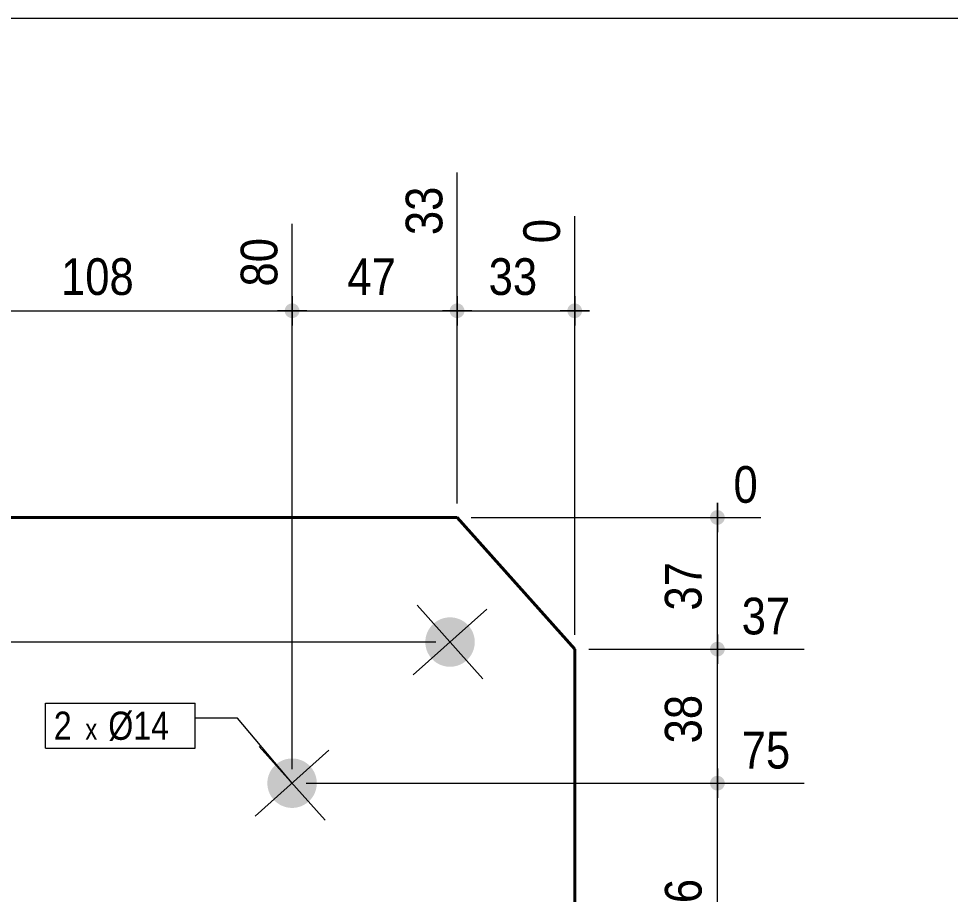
# Model space of a CAD drawing. Header units: millimetres. Extents: x 2 to 287, y 5 to 195.
# Drawn here: x 155.1 to 221, y 133 to 195 of the extents above; entities that cross this region are included whole.
import ezdxf

# ---------------------------------------------------------------- set-up
doc = ezdxf.new("R2010")
doc.units = ezdxf.units.MM
for name, color, linetype, lineweight in [('Boulon', 7, 'Continuous', 0), ('Cotation', 7, 'Continuous', 0), ('Désignation boulon', 3, 'Continuous', 0), ('Feuille dessin', 5, 'Continuous', 0), ('Piece', 2, 'Continuous', 0)]:
    doc.layers.add(name, color=color, linetype=linetype, lineweight=lineweight)
doc.styles.add('ARIAL', font='ARIAL.TTF')
doc.styles.add('COMIC_SANS_MS', font='COMIC.TTF')

# ---------------------------------------------------------------- blocks, each defined once
blk = doc.blocks.new('*A5')
at = {"layer": 'Boulon'}
for points in [[(184.473, 152.177), (184.507, 152.205), (184.54, 152.231), (184.575, 152.257), (184.61, 152.282), (184.645, 152.306), (184.681, 152.329), (184.718, 152.351), (184.755, 152.373), (184.793, 152.393), (184.831, 152.413), (184.87, 152.431), (184.909, 152.449), (184.949, 152.465), (184.989, 152.481), (185.029, 152.496), (185.07, 152.51), (185.111, 152.522), (185.152, 152.534), (185.194, 152.545), (185.236, 152.554), (185.278, 152.563), (185.32, 152.57), (185.363, 152.577), (185.405, 152.582), (185.448, 152.587), (185.491, 152.59), (185.534, 152.593), (185.576, 152.594), (185.619, 152.594), (185.662, 152.593), (185.705, 152.591), (185.748, 152.588), (185.791, 152.584), (185.834, 152.579), (185.876, 152.573), (185.918, 152.566), (185.961, 152.558), (186.003, 152.549), (186.044, 152.539), (186.086, 152.527), (186.127, 152.515), (186.168, 152.502), (186.208, 152.488), (186.248, 152.472), (186.288, 152.456), (186.328, 152.439), (186.366, 152.421), (186.405, 152.402), (186.443, 152.382), (186.48, 152.361), (186.517, 152.339), (186.554, 152.316), (186.59, 152.292), (186.625, 152.268), (186.66, 152.242), (186.694, 152.216), (186.727, 152.189), (186.76, 152.161), (186.791, 152.133), (186.823, 152.103), (186.853, 152.073), (186.883, 152.042), (186.912, 152.01), (186.94, 151.978), (186.968, 151.945), (186.994, 151.911), (187.02, 151.877), (187.045, 151.842), (187.069, 151.806), (187.092, 151.77), (187.115, 151.733), (187.136, 151.696), (187.156, 151.658), (187.176, 151.62), (187.194, 151.581), (187.212, 151.542), (187.229, 151.503), (187.244, 151.463), (187.259, 151.422), (187.273, 151.381), (187.285, 151.34), (187.297, 151.299), (187.308, 151.258), (187.317, 151.216), (187.326, 151.174), (187.334, 151.131), (187.34, 151.089), (187.346, 151.046), (187.35, 151.004), (187.353, 150.961), (187.356, 150.918), (187.357, 150.875), (187.357, 150.832), (187.356, 150.789), (187.355, 150.746), (187.352, 150.703), (187.348, 150.66), (187.343, 150.618), (187.337, 150.575), (187.329, 150.533), (187.321, 150.491), (187.312, 150.449), (187.302, 150.407), (187.291, 150.366), (187.278, 150.324), (187.265, 150.284), (187.251, 150.243), (187.236, 150.203), (187.219, 150.163), (187.202, 150.124), (187.184, 150.085), (187.165, 150.046), (187.145, 150.008), (187.124, 149.971), (187.102, 149.934), (187.079, 149.898), (187.056, 149.862), (187.031, 149.827), (187.006, 149.792), (186.979, 149.758), (186.952, 149.725), (186.924, 149.692), (186.896, 149.66), (186.866, 149.629), (186.836, 149.598), (186.805, 149.568), (186.774, 149.539), (186.741, 149.511), (186.708, 149.484), (186.674, 149.457), (186.64, 149.431), (186.605, 149.406), (186.569, 149.382), (186.533, 149.359), (186.497, 149.337), (186.459, 149.315), (186.422, 149.295), (186.383, 149.276), (186.345, 149.257), (186.305, 149.239), (186.266, 149.223), (186.226, 149.207), (186.185, 149.192), (186.145, 149.179), (186.104, 149.166), (186.062, 149.154), (186.021, 149.144), (185.979, 149.134), (185.937, 149.125), (185.895, 149.118), (185.852, 149.111), (185.809, 149.106), (185.767, 149.101), (185.724, 149.098), (185.681, 149.096), (185.638, 149.094), (185.595, 149.094), (185.552, 149.095), (185.509, 149.097), (185.466, 149.1), (185.424, 149.104), (185.381, 149.109), (185.339, 149.115), (185.296, 149.122), (185.254, 149.13), (185.212, 149.139), (185.17, 149.15), (185.129, 149.161), (185.088, 149.173), (185.047, 149.186), (185.006, 149.201), (184.966, 149.216), (184.926, 149.232), (184.887, 149.249), (184.848, 149.267), (184.81, 149.286), (184.772, 149.306), (184.734, 149.327), (184.697, 149.349), (184.661, 149.372), (184.625, 149.396), (184.59, 149.42), (184.555, 149.446), (184.521, 149.472), (184.488, 149.499), (184.455, 149.527), (184.423, 149.556), (184.392, 149.585), (184.361, 149.615), (184.332, 149.646), (184.303, 149.678), (184.274, 149.71), (184.247, 149.743), (184.22, 149.777), (184.194, 149.811), (184.17, 149.846), (184.146, 149.882), (184.122, 149.918), (184.1, 149.955), (184.079, 149.992), (184.058, 150.03), (184.039, 150.068), (184.02, 150.107), (184.003, 150.146), (183.986, 150.186), (183.97, 150.226), (183.956, 150.266), (183.942, 150.307), (183.929, 150.348), (183.918, 150.389), (183.907, 150.431), (183.897, 150.473), (183.889, 150.515), (183.881, 150.557), (183.875, 150.599), (183.869, 150.642), (183.865, 150.685), (183.861, 150.727), (183.859, 150.77), (183.858, 150.813), (183.857, 150.856), (183.858, 150.899), (183.86, 150.942), (183.863, 150.985), (183.867, 151.028), (183.872, 151.07), (183.878, 151.113), (183.885, 151.155), (183.893, 151.197), (183.903, 151.239), (183.913, 151.281), (183.924, 151.323), (183.936, 151.364), (183.949, 151.405), (183.964, 151.445), (183.979, 151.485), (183.995, 151.525), (184.012, 151.564), (184.031, 151.603), (184.05, 151.642), (184.07, 151.68), (184.091, 151.717), (184.113, 151.754), (184.135, 151.791), (184.159, 151.826), (184.184, 151.862), (184.209, 151.896), (184.235, 151.93), (184.262, 151.964), (184.29, 151.996), (184.319, 152.028), (184.348, 152.06), (184.378, 152.09), (184.409, 152.12), (184.441, 152.149)], [(173.29, 142.181), (173.323, 142.208), (173.356, 142.235), (173.391, 142.261), (173.426, 142.286), (173.461, 142.31), (173.497, 142.333), (173.534, 142.355), (173.571, 142.377), (173.609, 142.397), (173.648, 142.417), (173.686, 142.435), (173.725, 142.453), (173.765, 142.469), (173.805, 142.485), (173.845, 142.5), (173.886, 142.513), (173.927, 142.526), (173.968, 142.538), (174.01, 142.548), (174.052, 142.558), (174.094, 142.567), (174.136, 142.574), (174.179, 142.581), (174.221, 142.586), (174.264, 142.591), (174.307, 142.594), (174.35, 142.596), (174.393, 142.598), (174.436, 142.598), (174.479, 142.597), (174.521, 142.595), (174.564, 142.592), (174.607, 142.588), (174.65, 142.583), (174.692, 142.577), (174.735, 142.57), (174.777, 142.562), (174.819, 142.553), (174.86, 142.543), (174.902, 142.531), (174.943, 142.519), (174.984, 142.506), (175.024, 142.492), (175.065, 142.476), (175.104, 142.46), (175.144, 142.443), (175.183, 142.425), (175.221, 142.406), (175.259, 142.386), (175.297, 142.365), (175.334, 142.343), (175.37, 142.32), (175.406, 142.296), (175.441, 142.272), (175.476, 142.246), (175.51, 142.22), (175.543, 142.193), (175.576, 142.165), (175.608, 142.136), (175.639, 142.107), (175.669, 142.077), (175.699, 142.046), (175.728, 142.014), (175.756, 141.982), (175.784, 141.949), (175.811, 141.915), (175.836, 141.881), (175.861, 141.846), (175.885, 141.81), (175.908, 141.774), (175.931, 141.737), (175.952, 141.7), (175.973, 141.662), (175.992, 141.624), (176.011, 141.585), (176.028, 141.546), (176.045, 141.506), (176.061, 141.466), (176.075, 141.426), (176.089, 141.385), (176.102, 141.344), (176.113, 141.303), (176.124, 141.261), (176.134, 141.22), (176.142, 141.178), (176.15, 141.135), (176.156, 141.093), (176.162, 141.05), (176.166, 141.007), (176.17, 140.965), (176.172, 140.922), (176.173, 140.879), (176.173, 140.836), (176.173, 140.793), (176.171, 140.75), (176.168, 140.707), (176.164, 140.664), (176.159, 140.622), (176.153, 140.579), (176.146, 140.537), (176.137, 140.495), (176.128, 140.453), (176.118, 140.411), (176.107, 140.37), (176.095, 140.328), (176.081, 140.288), (176.067, 140.247), (176.052, 140.207), (176.036, 140.167), (176.018, 140.128), (176, 140.089), (175.981, 140.05), (175.961, 140.012), (175.94, 139.975), (175.918, 139.938), (175.895, 139.902), (175.872, 139.866), (175.847, 139.83), (175.822, 139.796), (175.796, 139.762), (175.769, 139.728), (175.741, 139.696), (175.712, 139.664), (175.683, 139.633), (175.652, 139.602), (175.621, 139.572), (175.59, 139.543), (175.557, 139.515), (175.524, 139.488), (175.491, 139.461), (175.456, 139.435), (175.421, 139.41), (175.386, 139.386), (175.349, 139.363), (175.313, 139.341), (175.275, 139.319), (175.238, 139.299), (175.199, 139.279), (175.161, 139.261), (175.122, 139.243), (175.082, 139.227), (175.042, 139.211), (175.002, 139.196), (174.961, 139.183), (174.92, 139.17), (174.879, 139.158), (174.837, 139.148), (174.795, 139.138), (174.753, 139.129), (174.711, 139.122), (174.668, 139.115), (174.626, 139.11), (174.583, 139.105), (174.54, 139.102), (174.497, 139.1), (174.454, 139.098), (174.411, 139.098), (174.368, 139.099), (174.325, 139.101), (174.283, 139.104), (174.24, 139.108), (174.197, 139.113), (174.155, 139.119), (174.112, 139.126), (174.07, 139.134), (174.028, 139.143), (173.986, 139.153), (173.945, 139.165), (173.904, 139.177), (173.863, 139.19), (173.822, 139.204), (173.782, 139.22), (173.743, 139.236), (173.703, 139.253), (173.664, 139.271), (173.626, 139.29), (173.588, 139.31), (173.55, 139.331), (173.513, 139.353), (173.477, 139.376), (173.441, 139.4), (173.406, 139.424), (173.371, 139.45), (173.337, 139.476), (173.304, 139.503), (173.271, 139.531), (173.239, 139.56), (173.208, 139.589), (173.177, 139.619), (173.148, 139.65), (173.119, 139.682), (173.09, 139.714), (173.063, 139.747), (173.036, 139.781), (173.011, 139.815), (172.986, 139.85), (172.962, 139.886), (172.939, 139.922), (172.916, 139.959), (172.895, 139.996), (172.874, 140.034), (172.855, 140.072), (172.836, 140.111), (172.819, 140.15), (172.802, 140.19), (172.786, 140.23), (172.772, 140.27), (172.758, 140.311), (172.745, 140.352), (172.734, 140.393), (172.723, 140.435), (172.713, 140.476), (172.705, 140.519), (172.697, 140.561), (172.691, 140.603), (172.685, 140.646), (172.681, 140.689), (172.677, 140.731), (172.675, 140.774), (172.674, 140.817), (172.674, 140.86), (172.674, 140.903), (172.676, 140.946), (172.679, 140.989), (172.683, 141.032), (172.688, 141.074), (172.694, 141.117), (172.701, 141.159), (172.709, 141.201), (172.719, 141.243), (172.729, 141.285), (172.74, 141.326), (172.752, 141.368), (172.766, 141.408), (172.78, 141.449), (172.795, 141.489), (172.811, 141.529), (172.829, 141.568), (172.847, 141.607), (172.866, 141.646), (172.886, 141.684), (172.907, 141.721), (172.929, 141.758), (172.951, 141.794), (172.975, 141.83), (173, 141.866), (173.025, 141.9), (173.051, 141.934), (173.078, 141.968), (173.106, 142), (173.135, 142.032), (173.164, 142.063), (173.195, 142.094), (173.226, 142.124), (173.257, 142.153)]]:
    blk.add_hatch(color=256, dxfattribs=at).paths.add_polyline_path(points, flags=17)
at = {"layer": 'Boulon', "linetype": 'Continuous', "lineweight": 0}
for p, q in [((188.217, 153.177), (182.998, 148.512)), ((183.275, 153.454), (187.94, 148.235)), ((177.033, 143.18), (171.814, 138.516)), ((172.091, 143.458), (176.756, 138.238))]:
    blk.add_line(p, q, dxfattribs=at)
blk = doc.blocks.new('*A8')
at = {"layer": 'Piece', "color": 2, "linetype": 'Continuous', "lineweight": 40}
for p, q in [((186.105402, 159.666788), (108.867326, 159.666602)), ((194.434173, 150.34576), (186.105402, 159.666788)), ((194.434173, 150.34576), (194.434104, 83.208532))]:
    blk.add_line(p, q, dxfattribs=at)
blk = doc.blocks.new('*A9')
at = {"layer": 'Feuille dessin', "linetype": 'Continuous', "lineweight": 0}
blk.add_line((282, 195), (5, 195), dxfattribs=at)
blk = doc.blocks.new('*A21')
at = {"layer": 'Cotation'}
for points in [[(204.513, 140.329), (204.487, 140.331), (204.462, 140.334), (204.437, 140.338), (204.412, 140.344), (204.388, 140.35), (204.363, 140.358), (204.339, 140.368), (204.316, 140.378), (204.293, 140.389), (204.271, 140.402), (204.25, 140.416), (204.229, 140.43), (204.209, 140.446), (204.189, 140.463), (204.171, 140.48), (204.153, 140.499), (204.136, 140.518), (204.121, 140.538), (204.106, 140.559), (204.092, 140.581), (204.08, 140.603), (204.068, 140.626), (204.058, 140.649), (204.049, 140.673), (204.041, 140.697), (204.034, 140.722), (204.028, 140.747), (204.024, 140.772), (204.021, 140.797), (204.019, 140.822), (204.018, 140.848), (204.019, 140.874), (204.021, 140.899), (204.024, 140.924), (204.028, 140.949), (204.034, 140.974), (204.041, 140.999), (204.049, 141.023), (204.058, 141.047), (204.068, 141.07), (204.08, 141.093), (204.092, 141.115), (204.106, 141.137), (204.121, 141.158), (204.136, 141.178), (204.153, 141.197), (204.171, 141.216), (204.189, 141.233), (204.209, 141.25), (204.229, 141.266), (204.25, 141.28), (204.271, 141.294), (204.293, 141.307), (204.316, 141.318), (204.339, 141.328), (204.363, 141.338), (204.388, 141.346), (204.412, 141.352), (204.437, 141.358), (204.462, 141.362), (204.487, 141.366), (204.513, 141.367), (204.538, 141.368), (204.564, 141.367), (204.589, 141.366), (204.615, 141.362), (204.64, 141.358), (204.665, 141.352), (204.689, 141.346), (204.714, 141.338), (204.737, 141.328), (204.761, 141.318), (204.784, 141.307), (204.806, 141.294), (204.827, 141.28), (204.848, 141.266), (204.868, 141.25), (204.888, 141.233), (204.906, 141.216), (204.924, 141.197), (204.94, 141.178), (204.956, 141.158), (204.971, 141.137), (204.984, 141.115), (204.997, 141.093), (205.009, 141.07), (205.019, 141.047), (205.028, 141.023), (205.036, 140.999), (205.043, 140.974), (205.048, 140.949), (205.053, 140.924), (205.056, 140.899), (205.058, 140.874), (205.058, 140.848), (205.058, 140.822), (205.056, 140.797), (205.053, 140.772), (205.048, 140.747), (205.043, 140.722), (205.036, 140.697), (205.028, 140.673), (205.019, 140.649), (205.009, 140.626), (204.997, 140.603), (204.984, 140.581), (204.971, 140.559), (204.956, 140.538), (204.94, 140.518), (204.924, 140.499), (204.906, 140.48), (204.888, 140.463), (204.868, 140.446), (204.848, 140.43), (204.827, 140.416), (204.806, 140.402), (204.784, 140.389), (204.761, 140.378), (204.737, 140.368), (204.714, 140.358), (204.689, 140.35), (204.665, 140.344), (204.64, 140.338), (204.615, 140.334), (204.589, 140.331), (204.564, 140.329), (204.538, 140.328)], [(204.513, 123.758), (204.487, 123.759), (204.462, 123.763), (204.437, 123.767), (204.412, 123.773), (204.388, 123.779), (204.363, 123.787), (204.339, 123.797), (204.316, 123.807), (204.293, 123.818), (204.271, 123.831), (204.25, 123.845), (204.229, 123.859), (204.209, 123.875), (204.189, 123.892), (204.171, 123.909), (204.153, 123.928), (204.136, 123.947), (204.121, 123.967), (204.106, 123.988), (204.092, 124.01), (204.08, 124.032), (204.068, 124.055), (204.058, 124.078), (204.049, 124.102), (204.041, 124.126), (204.034, 124.151), (204.028, 124.176), (204.024, 124.201), (204.021, 124.226), (204.019, 124.251), (204.018, 124.277), (204.019, 124.303), (204.021, 124.328), (204.024, 124.353), (204.028, 124.378), (204.034, 124.403), (204.041, 124.428), (204.049, 124.452), (204.058, 124.476), (204.068, 124.499), (204.08, 124.522), (204.092, 124.544), (204.106, 124.566), (204.121, 124.587), (204.136, 124.607), (204.153, 124.626), (204.171, 124.645), (204.189, 124.662), (204.209, 124.679), (204.229, 124.695), (204.25, 124.709), (204.271, 124.723), (204.293, 124.736), (204.316, 124.747), (204.339, 124.757), (204.363, 124.767), (204.388, 124.775), (204.412, 124.781), (204.437, 124.787), (204.462, 124.791), (204.487, 124.794), (204.513, 124.796), (204.538, 124.797), (204.564, 124.796), (204.589, 124.794), (204.615, 124.791), (204.64, 124.787), (204.665, 124.781), (204.689, 124.775), (204.714, 124.767), (204.737, 124.757), (204.761, 124.747), (204.784, 124.736), (204.806, 124.723), (204.827, 124.709), (204.848, 124.695), (204.868, 124.679), (204.888, 124.662), (204.906, 124.645), (204.924, 124.626), (204.94, 124.607), (204.956, 124.587), (204.971, 124.566), (204.984, 124.544), (204.997, 124.522), (205.009, 124.499), (205.019, 124.476), (205.028, 124.452), (205.036, 124.428), (205.043, 124.403), (205.048, 124.378), (205.053, 124.353), (205.056, 124.328), (205.058, 124.303), (205.058, 124.277), (205.058, 124.251), (205.056, 124.226), (205.053, 124.201), (205.048, 124.176), (205.043, 124.151), (205.036, 124.126), (205.028, 124.102), (205.019, 124.078), (205.009, 124.055), (204.997, 124.032), (204.984, 124.01), (204.971, 123.988), (204.956, 123.967), (204.94, 123.947), (204.924, 123.928), (204.906, 123.909), (204.888, 123.892), (204.868, 123.875), (204.848, 123.859), (204.827, 123.845), (204.806, 123.831), (204.784, 123.818), (204.761, 123.807), (204.737, 123.797), (204.714, 123.787), (204.689, 123.779), (204.665, 123.773), (204.64, 123.767), (204.615, 123.763), (204.589, 123.759), (204.564, 123.758), (204.538, 123.757)]]:
    blk.add_hatch(color=256, dxfattribs=at).paths.add_polyline_path(points, flags=17)
at = {"layer": 'Cotation', "linetype": 'Continuous', "lineweight": 0}
for p, q in [((204.538, 141.888), (204.538, 139.808)), ((204.538, 140.848), (204.538, 141.888)), ((175.423, 140.848), (210.689, 140.848)), ((203.498, 140.848), (205.578, 140.848)), ((204.538, 124.277), (204.538, 140.848)), ((204.538, 125.317), (204.538, 123.237)), ((189.487, 124.277), (212.618, 124.277)), ((203.498, 124.277), (205.578, 124.277)), ((204.538, 124.277), (204.538, 123.237))]:
    blk.add_line(p, q, dxfattribs=at)
at = {"layer": 'Cotation'}
for p in [(204.538, 140.848), (204.538, 124.277)]:
    blk.add_point(p, dxfattribs=at)
at = {"layer": 'Cotation', "style": 'ARIAL', "width": 0.85}
blk.add_text('75', height=2.6, dxfattribs=at).set_placement((206.255, 141.888))
blk.add_text('66', height=2.6, rotation=90.00021, dxfattribs=at).set_placement((203.418, 130.634))
blk = doc.blocks.new('*A22')
at = {"layer": 'Cotation'}
for points in [[(204.513, 149.826), (204.487, 149.828), (204.462, 149.831), (204.437, 149.836), (204.412, 149.841), (204.388, 149.848), (204.363, 149.856), (204.339, 149.865), (204.316, 149.876), (204.293, 149.887), (204.271, 149.9), (204.25, 149.913), (204.229, 149.928), (204.209, 149.944), (204.189, 149.96), (204.171, 149.978), (204.153, 149.997), (204.136, 150.016), (204.121, 150.036), (204.106, 150.057), (204.092, 150.078), (204.08, 150.101), (204.068, 150.123), (204.058, 150.147), (204.049, 150.171), (204.041, 150.195), (204.034, 150.219), (204.028, 150.244), (204.024, 150.269), (204.021, 150.295), (204.019, 150.32), (204.018, 150.346), (204.019, 150.371), (204.021, 150.397), (204.024, 150.422), (204.028, 150.447), (204.034, 150.472), (204.041, 150.497), (204.049, 150.521), (204.058, 150.545), (204.068, 150.568), (204.08, 150.591), (204.092, 150.613), (204.106, 150.635), (204.121, 150.656), (204.136, 150.676), (204.153, 150.695), (204.171, 150.713), (204.189, 150.731), (204.209, 150.748), (204.229, 150.763), (204.25, 150.778), (204.271, 150.792), (204.293, 150.804), (204.316, 150.816), (204.339, 150.826), (204.363, 150.835), (204.388, 150.843), (204.412, 150.85), (204.437, 150.856), (204.462, 150.86), (204.487, 150.863), (204.513, 150.865), (204.538, 150.866), (204.564, 150.865), (204.589, 150.863), (204.615, 150.86), (204.64, 150.856), (204.665, 150.85), (204.689, 150.843), (204.714, 150.835), (204.737, 150.826), (204.761, 150.816), (204.784, 150.804), (204.806, 150.792), (204.827, 150.778), (204.848, 150.763), (204.868, 150.748), (204.888, 150.731), (204.906, 150.713), (204.924, 150.695), (204.94, 150.676), (204.956, 150.656), (204.971, 150.635), (204.984, 150.613), (204.997, 150.591), (205.009, 150.568), (205.019, 150.545), (205.028, 150.521), (205.036, 150.497), (205.043, 150.472), (205.048, 150.447), (205.053, 150.422), (205.056, 150.397), (205.058, 150.371), (205.058, 150.346), (205.058, 150.32), (205.056, 150.295), (205.053, 150.269), (205.048, 150.244), (205.043, 150.219), (205.036, 150.195), (205.028, 150.171), (205.019, 150.147), (205.009, 150.123), (204.997, 150.101), (204.984, 150.078), (204.971, 150.057), (204.956, 150.036), (204.94, 150.016), (204.924, 149.997), (204.906, 149.978), (204.888, 149.96), (204.868, 149.944), (204.848, 149.928), (204.827, 149.913), (204.806, 149.9), (204.784, 149.887), (204.761, 149.876), (204.737, 149.865), (204.714, 149.856), (204.689, 149.848), (204.665, 149.841), (204.64, 149.836), (204.615, 149.831), (204.589, 149.828), (204.564, 149.826), (204.538, 149.826)], [(204.513, 140.329), (204.487, 140.331), (204.462, 140.334), (204.437, 140.338), (204.412, 140.344), (204.388, 140.35), (204.363, 140.358), (204.339, 140.368), (204.316, 140.378), (204.293, 140.389), (204.271, 140.402), (204.25, 140.416), (204.229, 140.43), (204.209, 140.446), (204.189, 140.463), (204.171, 140.48), (204.153, 140.499), (204.136, 140.518), (204.121, 140.538), (204.106, 140.559), (204.092, 140.581), (204.08, 140.603), (204.068, 140.626), (204.058, 140.649), (204.049, 140.673), (204.041, 140.697), (204.034, 140.722), (204.028, 140.747), (204.024, 140.772), (204.021, 140.797), (204.019, 140.822), (204.018, 140.848), (204.019, 140.874), (204.021, 140.899), (204.024, 140.924), (204.028, 140.949), (204.034, 140.974), (204.041, 140.999), (204.049, 141.023), (204.058, 141.047), (204.068, 141.07), (204.08, 141.093), (204.092, 141.115), (204.106, 141.137), (204.121, 141.158), (204.136, 141.178), (204.153, 141.197), (204.171, 141.216), (204.189, 141.233), (204.209, 141.25), (204.229, 141.266), (204.25, 141.28), (204.271, 141.294), (204.293, 141.307), (204.316, 141.318), (204.339, 141.328), (204.363, 141.338), (204.388, 141.346), (204.412, 141.352), (204.437, 141.358), (204.462, 141.362), (204.487, 141.366), (204.513, 141.367), (204.538, 141.368), (204.564, 141.367), (204.589, 141.366), (204.615, 141.362), (204.64, 141.358), (204.665, 141.352), (204.689, 141.346), (204.714, 141.338), (204.737, 141.328), (204.761, 141.318), (204.784, 141.307), (204.806, 141.294), (204.827, 141.28), (204.848, 141.266), (204.868, 141.25), (204.888, 141.233), (204.906, 141.216), (204.924, 141.197), (204.94, 141.178), (204.956, 141.158), (204.971, 141.137), (204.984, 141.115), (204.997, 141.093), (205.009, 141.07), (205.019, 141.047), (205.028, 141.023), (205.036, 140.999), (205.043, 140.974), (205.048, 140.949), (205.053, 140.924), (205.056, 140.899), (205.058, 140.874), (205.058, 140.848), (205.058, 140.822), (205.056, 140.797), (205.053, 140.772), (205.048, 140.747), (205.043, 140.722), (205.036, 140.697), (205.028, 140.673), (205.019, 140.649), (205.009, 140.626), (204.997, 140.603), (204.984, 140.581), (204.971, 140.559), (204.956, 140.538), (204.94, 140.518), (204.924, 140.499), (204.906, 140.48), (204.888, 140.463), (204.868, 140.446), (204.848, 140.43), (204.827, 140.416), (204.806, 140.402), (204.784, 140.389), (204.761, 140.378), (204.737, 140.368), (204.714, 140.358), (204.689, 140.35), (204.665, 140.344), (204.64, 140.338), (204.615, 140.334), (204.589, 140.331), (204.564, 140.329), (204.538, 140.328)]]:
    blk.add_hatch(color=256, dxfattribs=at).paths.add_polyline_path(points, flags=17)
at = {"layer": 'Cotation', "linetype": 'Continuous', "lineweight": 0}
for p, q in [((204.538, 151.386), (204.538, 149.306)), ((204.538, 150.346), (204.538, 151.386)), ((195.434, 150.346), (210.689, 150.346)), ((203.498, 150.346), (205.578, 150.346)), ((204.538, 140.848), (204.538, 150.346)), ((204.538, 141.888), (204.538, 139.808)), ((175.423, 140.848), (210.689, 140.848)), ((203.498, 140.848), (205.578, 140.848)), ((204.538, 140.848), (204.538, 139.808))]:
    blk.add_line(p, q, dxfattribs=at)
at = {"layer": 'Cotation'}
for p in [(204.538, 150.346), (204.538, 140.848)]:
    blk.add_point(p, dxfattribs=at)
at = {"layer": 'Cotation', "style": 'ARIAL', "width": 0.85}
blk.add_text('37', height=2.6, dxfattribs=at).set_placement((206.255, 151.386))
blk.add_text('38', height=2.6, rotation=90.00021, dxfattribs=at).set_placement((203.418, 143.668))
blk = doc.blocks.new('*A23')
at = {"layer": 'Cotation'}
for points in [[(204.513, 159.147), (204.487, 159.149), (204.462, 159.152), (204.437, 159.157), (204.412, 159.162), (204.388, 159.169), (204.363, 159.177), (204.339, 159.186), (204.316, 159.197), (204.293, 159.208), (204.271, 159.221), (204.25, 159.234), (204.229, 159.249), (204.209, 159.265), (204.189, 159.281), (204.171, 159.299), (204.153, 159.318), (204.136, 159.337), (204.121, 159.357), (204.106, 159.378), (204.092, 159.399), (204.08, 159.422), (204.068, 159.444), (204.058, 159.468), (204.049, 159.492), (204.041, 159.516), (204.034, 159.54), (204.028, 159.565), (204.024, 159.59), (204.021, 159.616), (204.019, 159.641), (204.018, 159.667), (204.019, 159.692), (204.021, 159.718), (204.024, 159.743), (204.028, 159.768), (204.034, 159.793), (204.041, 159.818), (204.049, 159.842), (204.058, 159.866), (204.068, 159.889), (204.08, 159.912), (204.092, 159.934), (204.106, 159.956), (204.121, 159.977), (204.136, 159.997), (204.153, 160.016), (204.171, 160.034), (204.189, 160.052), (204.209, 160.069), (204.229, 160.084), (204.25, 160.099), (204.271, 160.113), (204.293, 160.125), (204.316, 160.137), (204.339, 160.147), (204.363, 160.156), (204.388, 160.164), (204.412, 160.171), (204.437, 160.177), (204.462, 160.181), (204.487, 160.184), (204.513, 160.186), (204.538, 160.187), (204.564, 160.186), (204.589, 160.184), (204.615, 160.181), (204.64, 160.177), (204.665, 160.171), (204.689, 160.164), (204.714, 160.156), (204.737, 160.147), (204.761, 160.137), (204.784, 160.125), (204.806, 160.113), (204.827, 160.099), (204.848, 160.084), (204.868, 160.069), (204.888, 160.052), (204.906, 160.034), (204.924, 160.016), (204.94, 159.997), (204.956, 159.977), (204.971, 159.956), (204.984, 159.934), (204.997, 159.912), (205.009, 159.889), (205.019, 159.866), (205.028, 159.842), (205.036, 159.818), (205.043, 159.793), (205.048, 159.768), (205.053, 159.743), (205.056, 159.718), (205.058, 159.692), (205.058, 159.667), (205.058, 159.641), (205.056, 159.616), (205.053, 159.59), (205.048, 159.565), (205.043, 159.54), (205.036, 159.516), (205.028, 159.492), (205.019, 159.468), (205.009, 159.444), (204.997, 159.422), (204.984, 159.399), (204.971, 159.378), (204.956, 159.357), (204.94, 159.337), (204.924, 159.318), (204.906, 159.299), (204.888, 159.281), (204.868, 159.265), (204.848, 159.249), (204.827, 159.234), (204.806, 159.221), (204.784, 159.208), (204.761, 159.197), (204.737, 159.186), (204.714, 159.177), (204.689, 159.169), (204.665, 159.162), (204.64, 159.157), (204.615, 159.152), (204.589, 159.149), (204.564, 159.147), (204.538, 159.147)], [(204.513, 149.826), (204.487, 149.828), (204.462, 149.831), (204.437, 149.836), (204.412, 149.841), (204.388, 149.848), (204.363, 149.856), (204.339, 149.865), (204.316, 149.876), (204.293, 149.887), (204.271, 149.9), (204.25, 149.913), (204.229, 149.928), (204.209, 149.944), (204.189, 149.96), (204.171, 149.978), (204.153, 149.997), (204.136, 150.016), (204.121, 150.036), (204.106, 150.057), (204.092, 150.078), (204.08, 150.101), (204.068, 150.123), (204.058, 150.147), (204.049, 150.171), (204.041, 150.195), (204.034, 150.219), (204.028, 150.244), (204.024, 150.269), (204.021, 150.295), (204.019, 150.32), (204.018, 150.346), (204.019, 150.371), (204.021, 150.397), (204.024, 150.422), (204.028, 150.447), (204.034, 150.472), (204.041, 150.497), (204.049, 150.521), (204.058, 150.545), (204.068, 150.568), (204.08, 150.591), (204.092, 150.613), (204.106, 150.635), (204.121, 150.656), (204.136, 150.676), (204.153, 150.695), (204.171, 150.713), (204.189, 150.731), (204.209, 150.748), (204.229, 150.763), (204.25, 150.778), (204.271, 150.792), (204.293, 150.804), (204.316, 150.816), (204.339, 150.826), (204.363, 150.835), (204.388, 150.843), (204.412, 150.85), (204.437, 150.856), (204.462, 150.86), (204.487, 150.863), (204.513, 150.865), (204.538, 150.866), (204.564, 150.865), (204.589, 150.863), (204.615, 150.86), (204.64, 150.856), (204.665, 150.85), (204.689, 150.843), (204.714, 150.835), (204.737, 150.826), (204.761, 150.816), (204.784, 150.804), (204.806, 150.792), (204.827, 150.778), (204.848, 150.763), (204.868, 150.748), (204.888, 150.731), (204.906, 150.713), (204.924, 150.695), (204.94, 150.676), (204.956, 150.656), (204.971, 150.635), (204.984, 150.613), (204.997, 150.591), (205.009, 150.568), (205.019, 150.545), (205.028, 150.521), (205.036, 150.497), (205.043, 150.472), (205.048, 150.447), (205.053, 150.422), (205.056, 150.397), (205.058, 150.371), (205.058, 150.346), (205.058, 150.32), (205.056, 150.295), (205.053, 150.269), (205.048, 150.244), (205.043, 150.219), (205.036, 150.195), (205.028, 150.171), (205.019, 150.147), (205.009, 150.123), (204.997, 150.101), (204.984, 150.078), (204.971, 150.057), (204.956, 150.036), (204.94, 150.016), (204.924, 149.997), (204.906, 149.978), (204.888, 149.96), (204.868, 149.944), (204.848, 149.928), (204.827, 149.913), (204.806, 149.9), (204.784, 149.887), (204.761, 149.876), (204.737, 149.865), (204.714, 149.856), (204.689, 149.848), (204.665, 149.841), (204.64, 149.836), (204.615, 149.831), (204.589, 149.828), (204.564, 149.826), (204.538, 149.826)]]:
    blk.add_hatch(color=256, dxfattribs=at).paths.add_polyline_path(points, flags=17)
at = {"layer": 'Cotation', "linetype": 'Continuous', "lineweight": 0}
for p, q in [((204.538, 160.707), (204.538, 158.627)), ((204.538, 159.667), (204.538, 160.707)), ((187.105, 159.667), (207.607, 159.667)), ((203.498, 159.667), (205.578, 159.667)), ((204.538, 150.346), (204.538, 159.667)), ((204.538, 151.386), (204.538, 149.306)), ((195.434, 150.346), (210.689, 150.346)), ((203.498, 150.346), (205.578, 150.346)), ((204.538, 150.346), (204.538, 149.306))]:
    blk.add_line(p, q, dxfattribs=at)
at = {"layer": 'Cotation'}
for p in [(204.538, 159.667), (204.538, 150.346)]:
    blk.add_point(p, dxfattribs=at)
at = {"layer": 'Cotation', "style": 'ARIAL', "width": 0.85}
blk.add_text('0', height=2.6, dxfattribs=at).set_placement((205.678, 160.707))
blk.add_text('37', height=2.6, rotation=90.00021, dxfattribs=at).set_placement((203.418, 153.078))
blk = doc.blocks.new('*A27')
at = {"layer": 'Cotation'}
for points in [[(147.462, 173.79), (147.436, 173.792), (147.411, 173.795), (147.386, 173.799), (147.361, 173.805), (147.336, 173.812), (147.312, 173.82), (147.288, 173.829), (147.265, 173.839), (147.242, 173.851), (147.22, 173.863), (147.198, 173.877), (147.178, 173.892), (147.158, 173.907), (147.138, 173.924), (147.12, 173.942), (147.102, 173.96), (147.085, 173.979), (147.07, 174), (147.055, 174.02), (147.041, 174.042), (147.029, 174.064), (147.017, 174.087), (147.007, 174.11), (146.998, 174.134), (146.99, 174.158), (146.983, 174.183), (146.977, 174.208), (146.973, 174.233), (146.97, 174.258), (146.968, 174.284), (146.967, 174.309), (146.968, 174.335), (146.97, 174.36), (146.973, 174.386), (146.977, 174.411), (146.983, 174.436), (146.99, 174.46), (146.998, 174.484), (147.007, 174.508), (147.017, 174.532), (147.029, 174.554), (147.041, 174.577), (147.055, 174.598), (147.07, 174.619), (147.085, 174.639), (147.102, 174.659), (147.12, 174.677), (147.138, 174.695), (147.158, 174.711), (147.178, 174.727), (147.198, 174.742), (147.22, 174.755), (147.242, 174.768), (147.265, 174.779), (147.288, 174.79), (147.312, 174.799), (147.336, 174.807), (147.361, 174.814), (147.386, 174.819), (147.411, 174.824), (147.436, 174.827), (147.462, 174.829), (147.487, 174.829), (147.513, 174.829), (147.538, 174.827), (147.564, 174.824), (147.589, 174.819), (147.614, 174.814), (147.638, 174.807), (147.663, 174.799), (147.686, 174.79), (147.71, 174.779), (147.733, 174.768), (147.755, 174.755), (147.776, 174.742), (147.797, 174.727), (147.817, 174.711), (147.837, 174.695), (147.855, 174.677), (147.873, 174.659), (147.889, 174.639), (147.905, 174.619), (147.92, 174.598), (147.933, 174.577), (147.946, 174.554), (147.957, 174.532), (147.968, 174.508), (147.977, 174.484), (147.985, 174.46), (147.992, 174.436), (147.997, 174.411), (148.002, 174.386), (148.005, 174.36), (148.007, 174.335), (148.007, 174.309), (148.007, 174.284), (148.005, 174.258), (148.002, 174.233), (147.997, 174.208), (147.992, 174.183), (147.985, 174.158), (147.977, 174.134), (147.968, 174.11), (147.957, 174.087), (147.946, 174.064), (147.933, 174.042), (147.92, 174.02), (147.905, 174), (147.889, 173.979), (147.873, 173.96), (147.855, 173.942), (147.837, 173.924), (147.817, 173.907), (147.797, 173.892), (147.776, 173.877), (147.755, 173.863), (147.733, 173.851), (147.71, 173.839), (147.686, 173.829), (147.663, 173.82), (147.638, 173.812), (147.614, 173.805), (147.589, 173.799), (147.564, 173.795), (147.538, 173.792), (147.513, 173.79), (147.487, 173.789)], [(174.398, 173.79), (174.372, 173.792), (174.347, 173.795), (174.322, 173.799), (174.297, 173.805), (174.273, 173.812), (174.248, 173.82), (174.224, 173.829), (174.201, 173.839), (174.178, 173.851), (174.156, 173.863), (174.135, 173.877), (174.114, 173.892), (174.094, 173.907), (174.074, 173.924), (174.056, 173.942), (174.038, 173.96), (174.022, 173.979), (174.006, 174), (173.991, 174.02), (173.977, 174.042), (173.965, 174.064), (173.953, 174.087), (173.943, 174.11), (173.934, 174.134), (173.926, 174.158), (173.919, 174.183), (173.913, 174.208), (173.909, 174.233), (173.906, 174.258), (173.904, 174.284), (173.903, 174.309), (173.904, 174.335), (173.906, 174.36), (173.909, 174.386), (173.913, 174.411), (173.919, 174.436), (173.926, 174.46), (173.934, 174.484), (173.943, 174.508), (173.953, 174.532), (173.965, 174.554), (173.977, 174.577), (173.991, 174.598), (174.006, 174.619), (174.022, 174.639), (174.038, 174.659), (174.056, 174.677), (174.074, 174.695), (174.094, 174.711), (174.114, 174.727), (174.135, 174.742), (174.156, 174.755), (174.178, 174.768), (174.201, 174.779), (174.224, 174.79), (174.248, 174.799), (174.273, 174.807), (174.297, 174.814), (174.322, 174.819), (174.347, 174.824), (174.372, 174.827), (174.398, 174.829), (174.423, 174.829), (174.449, 174.829), (174.474, 174.827), (174.5, 174.824), (174.525, 174.819), (174.55, 174.814), (174.574, 174.807), (174.599, 174.799), (174.622, 174.79), (174.646, 174.779), (174.669, 174.768), (174.691, 174.755), (174.712, 174.742), (174.733, 174.727), (174.753, 174.711), (174.773, 174.695), (174.791, 174.677), (174.809, 174.659), (174.825, 174.639), (174.841, 174.619), (174.856, 174.598), (174.869, 174.577), (174.882, 174.554), (174.894, 174.532), (174.904, 174.508), (174.913, 174.484), (174.921, 174.46), (174.928, 174.436), (174.933, 174.411), (174.938, 174.386), (174.941, 174.36), (174.943, 174.335), (174.943, 174.309), (174.943, 174.284), (174.941, 174.258), (174.938, 174.233), (174.933, 174.208), (174.928, 174.183), (174.921, 174.158), (174.913, 174.134), (174.904, 174.11), (174.894, 174.087), (174.882, 174.064), (174.869, 174.042), (174.856, 174.02), (174.841, 174), (174.825, 173.979), (174.809, 173.96), (174.791, 173.942), (174.773, 173.924), (174.753, 173.907), (174.733, 173.892), (174.712, 173.877), (174.691, 173.863), (174.669, 173.851), (174.646, 173.839), (174.622, 173.829), (174.599, 173.82), (174.574, 173.812), (174.55, 173.805), (174.525, 173.799), (174.5, 173.795), (174.474, 173.792), (174.449, 173.79), (174.423, 173.789)]]:
    blk.add_hatch(color=256, dxfattribs=at).paths.add_polyline_path(points, flags=17)
at = {"layer": 'Cotation', "linetype": 'Continuous', "lineweight": 0}
for p, q in [((147.487, 119.627), (147.487, 182.389)), ((174.423, 141.848), (174.423, 180.46)), ((147.487, 175.349), (147.487, 173.269)), ((174.423, 175.349), (174.423, 173.269)), ((148.527, 174.309), (146.447, 174.309)), ((147.487, 174.309), (146.447, 174.309)), ((147.487, 174.309), (174.423, 174.309)), ((175.463, 174.309), (173.383, 174.309)), ((174.423, 174.309), (175.463, 174.309)), ((147.487, 95.027), (147.487, 113.927))]:
    blk.add_line(p, q, dxfattribs=at)
at = {"layer": 'Cotation'}
for p in [(147.487, 174.309), (174.423, 174.309)]:
    blk.add_point(p, dxfattribs=at)
at = {"layer": 'Cotation', "style": 'ARIAL', "width": 0.85}
blk.add_text('80', height=2.6, rotation=90.00021, dxfattribs=at).set_placement((173.383, 176.026))
blk.add_text('108', height=2.6, dxfattribs=at).set_placement((158.063, 175.429))
blk = doc.blocks.new('*A28')
at = {"layer": 'Cotation'}
for points in [[(174.398, 173.79), (174.372, 173.792), (174.347, 173.795), (174.322, 173.799), (174.297, 173.805), (174.273, 173.812), (174.248, 173.82), (174.224, 173.829), (174.201, 173.839), (174.178, 173.851), (174.156, 173.863), (174.135, 173.877), (174.114, 173.892), (174.094, 173.907), (174.074, 173.924), (174.056, 173.942), (174.038, 173.96), (174.022, 173.979), (174.006, 174), (173.991, 174.02), (173.977, 174.042), (173.965, 174.064), (173.953, 174.087), (173.943, 174.11), (173.934, 174.134), (173.926, 174.158), (173.919, 174.183), (173.913, 174.208), (173.909, 174.233), (173.906, 174.258), (173.904, 174.284), (173.903, 174.309), (173.904, 174.335), (173.906, 174.36), (173.909, 174.386), (173.913, 174.411), (173.919, 174.436), (173.926, 174.46), (173.934, 174.484), (173.943, 174.508), (173.953, 174.532), (173.965, 174.554), (173.977, 174.577), (173.991, 174.598), (174.006, 174.619), (174.022, 174.639), (174.038, 174.659), (174.056, 174.677), (174.074, 174.695), (174.094, 174.711), (174.114, 174.727), (174.135, 174.742), (174.156, 174.755), (174.178, 174.768), (174.201, 174.779), (174.224, 174.79), (174.248, 174.799), (174.273, 174.807), (174.297, 174.814), (174.322, 174.819), (174.347, 174.824), (174.372, 174.827), (174.398, 174.829), (174.423, 174.829), (174.449, 174.829), (174.474, 174.827), (174.5, 174.824), (174.525, 174.819), (174.55, 174.814), (174.574, 174.807), (174.599, 174.799), (174.622, 174.79), (174.646, 174.779), (174.669, 174.768), (174.691, 174.755), (174.712, 174.742), (174.733, 174.727), (174.753, 174.711), (174.773, 174.695), (174.791, 174.677), (174.809, 174.659), (174.825, 174.639), (174.841, 174.619), (174.856, 174.598), (174.869, 174.577), (174.882, 174.554), (174.894, 174.532), (174.904, 174.508), (174.913, 174.484), (174.921, 174.46), (174.928, 174.436), (174.933, 174.411), (174.938, 174.386), (174.941, 174.36), (174.943, 174.335), (174.943, 174.309), (174.943, 174.284), (174.941, 174.258), (174.938, 174.233), (174.933, 174.208), (174.928, 174.183), (174.921, 174.158), (174.913, 174.134), (174.904, 174.11), (174.894, 174.087), (174.882, 174.064), (174.869, 174.042), (174.856, 174.02), (174.841, 174), (174.825, 173.979), (174.809, 173.96), (174.791, 173.942), (174.773, 173.924), (174.753, 173.907), (174.733, 173.892), (174.712, 173.877), (174.691, 173.863), (174.669, 173.851), (174.646, 173.839), (174.622, 173.829), (174.599, 173.82), (174.574, 173.812), (174.55, 173.805), (174.525, 173.799), (174.5, 173.795), (174.474, 173.792), (174.449, 173.79), (174.423, 173.789)], [(186.08, 173.79), (186.054, 173.792), (186.029, 173.795), (186.004, 173.799), (185.979, 173.805), (185.954, 173.812), (185.93, 173.82), (185.906, 173.829), (185.883, 173.839), (185.86, 173.851), (185.838, 173.863), (185.817, 173.877), (185.796, 173.892), (185.776, 173.907), (185.756, 173.924), (185.738, 173.942), (185.72, 173.96), (185.703, 173.979), (185.688, 174), (185.673, 174.02), (185.659, 174.042), (185.647, 174.064), (185.635, 174.087), (185.625, 174.11), (185.616, 174.134), (185.608, 174.158), (185.601, 174.183), (185.595, 174.208), (185.591, 174.233), (185.588, 174.258), (185.586, 174.284), (185.585, 174.309), (185.586, 174.335), (185.588, 174.36), (185.591, 174.386), (185.595, 174.411), (185.601, 174.436), (185.608, 174.46), (185.616, 174.484), (185.625, 174.508), (185.635, 174.532), (185.647, 174.554), (185.659, 174.577), (185.673, 174.598), (185.688, 174.619), (185.703, 174.639), (185.72, 174.659), (185.738, 174.677), (185.756, 174.695), (185.776, 174.711), (185.796, 174.727), (185.817, 174.742), (185.838, 174.755), (185.86, 174.768), (185.883, 174.779), (185.906, 174.79), (185.93, 174.799), (185.954, 174.807), (185.979, 174.814), (186.004, 174.819), (186.029, 174.824), (186.054, 174.827), (186.08, 174.829), (186.105, 174.829), (186.131, 174.829), (186.156, 174.827), (186.182, 174.824), (186.207, 174.819), (186.232, 174.814), (186.256, 174.807), (186.281, 174.799), (186.304, 174.79), (186.328, 174.779), (186.351, 174.768), (186.373, 174.755), (186.394, 174.742), (186.415, 174.727), (186.435, 174.711), (186.455, 174.695), (186.473, 174.677), (186.491, 174.659), (186.507, 174.639), (186.523, 174.619), (186.538, 174.598), (186.551, 174.577), (186.564, 174.554), (186.575, 174.532), (186.586, 174.508), (186.595, 174.484), (186.603, 174.46), (186.61, 174.436), (186.615, 174.411), (186.62, 174.386), (186.623, 174.36), (186.625, 174.335), (186.625, 174.309), (186.625, 174.284), (186.623, 174.258), (186.62, 174.233), (186.615, 174.208), (186.61, 174.183), (186.603, 174.158), (186.595, 174.134), (186.586, 174.11), (186.575, 174.087), (186.564, 174.064), (186.551, 174.042), (186.538, 174.02), (186.523, 174), (186.507, 173.979), (186.491, 173.96), (186.473, 173.942), (186.455, 173.924), (186.435, 173.907), (186.415, 173.892), (186.394, 173.877), (186.373, 173.863), (186.351, 173.851), (186.328, 173.839), (186.304, 173.829), (186.281, 173.82), (186.256, 173.812), (186.232, 173.805), (186.207, 173.799), (186.182, 173.795), (186.156, 173.792), (186.131, 173.79), (186.105, 173.789)]]:
    blk.add_hatch(color=256, dxfattribs=at).paths.add_polyline_path(points, flags=17)
at = {"layer": 'Cotation', "linetype": 'Continuous', "lineweight": 0}
for p, q in [((186.105, 160.667), (186.105, 184.1)), ((174.423, 141.848), (174.423, 180.46)), ((174.423, 175.349), (174.423, 173.269)), ((186.105, 175.349), (186.105, 173.269)), ((175.463, 174.309), (173.383, 174.309)), ((174.423, 174.309), (173.383, 174.309)), ((174.423, 174.309), (186.105, 174.309)), ((187.145, 174.309), (185.065, 174.309)), ((186.105, 174.309), (187.145, 174.309))]:
    blk.add_line(p, q, dxfattribs=at)
at = {"layer": 'Cotation'}
for p in [(174.423, 174.309), (186.105, 174.309)]:
    blk.add_point(p, dxfattribs=at)
at = {"layer": 'Cotation', "style": 'ARIAL', "width": 0.85}
blk.add_text('33', height=2.6, rotation=90.00021, dxfattribs=at).set_placement((185.065, 179.666))
blk.add_text('47', height=2.6, dxfattribs=at).set_placement((178.336, 175.429))
blk = doc.blocks.new('*A29')
at = {"layer": 'Cotation'}
for points in [[(186.08, 173.79), (186.054, 173.792), (186.029, 173.795), (186.004, 173.799), (185.979, 173.805), (185.954, 173.812), (185.93, 173.82), (185.906, 173.829), (185.883, 173.839), (185.86, 173.851), (185.838, 173.863), (185.817, 173.877), (185.796, 173.892), (185.776, 173.907), (185.756, 173.924), (185.738, 173.942), (185.72, 173.96), (185.703, 173.979), (185.688, 174), (185.673, 174.02), (185.659, 174.042), (185.647, 174.064), (185.635, 174.087), (185.625, 174.11), (185.616, 174.134), (185.608, 174.158), (185.601, 174.183), (185.595, 174.208), (185.591, 174.233), (185.588, 174.258), (185.586, 174.284), (185.585, 174.309), (185.586, 174.335), (185.588, 174.36), (185.591, 174.386), (185.595, 174.411), (185.601, 174.436), (185.608, 174.46), (185.616, 174.484), (185.625, 174.508), (185.635, 174.532), (185.647, 174.554), (185.659, 174.577), (185.673, 174.598), (185.688, 174.619), (185.703, 174.639), (185.72, 174.659), (185.738, 174.677), (185.756, 174.695), (185.776, 174.711), (185.796, 174.727), (185.817, 174.742), (185.838, 174.755), (185.86, 174.768), (185.883, 174.779), (185.906, 174.79), (185.93, 174.799), (185.954, 174.807), (185.979, 174.814), (186.004, 174.819), (186.029, 174.824), (186.054, 174.827), (186.08, 174.829), (186.105, 174.829), (186.131, 174.829), (186.156, 174.827), (186.182, 174.824), (186.207, 174.819), (186.232, 174.814), (186.256, 174.807), (186.281, 174.799), (186.304, 174.79), (186.328, 174.779), (186.351, 174.768), (186.373, 174.755), (186.394, 174.742), (186.415, 174.727), (186.435, 174.711), (186.455, 174.695), (186.473, 174.677), (186.491, 174.659), (186.507, 174.639), (186.523, 174.619), (186.538, 174.598), (186.551, 174.577), (186.564, 174.554), (186.575, 174.532), (186.586, 174.508), (186.595, 174.484), (186.603, 174.46), (186.61, 174.436), (186.615, 174.411), (186.62, 174.386), (186.623, 174.36), (186.625, 174.335), (186.625, 174.309), (186.625, 174.284), (186.623, 174.258), (186.62, 174.233), (186.615, 174.208), (186.61, 174.183), (186.603, 174.158), (186.595, 174.134), (186.586, 174.11), (186.575, 174.087), (186.564, 174.064), (186.551, 174.042), (186.538, 174.02), (186.523, 174), (186.507, 173.979), (186.491, 173.96), (186.473, 173.942), (186.455, 173.924), (186.435, 173.907), (186.415, 173.892), (186.394, 173.877), (186.373, 173.863), (186.351, 173.851), (186.328, 173.839), (186.304, 173.829), (186.281, 173.82), (186.256, 173.812), (186.232, 173.805), (186.207, 173.799), (186.182, 173.795), (186.156, 173.792), (186.131, 173.79), (186.105, 173.789)], [(194.409, 173.79), (194.383, 173.792), (194.358, 173.795), (194.333, 173.799), (194.308, 173.805), (194.283, 173.812), (194.259, 173.82), (194.235, 173.829), (194.212, 173.839), (194.189, 173.851), (194.167, 173.863), (194.145, 173.877), (194.124, 173.892), (194.104, 173.907), (194.085, 173.924), (194.066, 173.942), (194.049, 173.96), (194.032, 173.979), (194.017, 174), (194.002, 174.02), (193.988, 174.042), (193.976, 174.064), (193.964, 174.087), (193.954, 174.11), (193.945, 174.134), (193.937, 174.158), (193.93, 174.183), (193.924, 174.208), (193.92, 174.233), (193.917, 174.258), (193.915, 174.284), (193.914, 174.309), (193.915, 174.335), (193.917, 174.36), (193.92, 174.386), (193.924, 174.411), (193.93, 174.436), (193.937, 174.46), (193.945, 174.484), (193.954, 174.508), (193.964, 174.532), (193.976, 174.554), (193.988, 174.577), (194.002, 174.598), (194.017, 174.619), (194.032, 174.639), (194.049, 174.659), (194.066, 174.677), (194.085, 174.695), (194.104, 174.711), (194.124, 174.727), (194.145, 174.742), (194.167, 174.755), (194.189, 174.768), (194.212, 174.779), (194.235, 174.79), (194.259, 174.799), (194.283, 174.807), (194.308, 174.814), (194.333, 174.819), (194.358, 174.824), (194.383, 174.827), (194.409, 174.829), (194.434, 174.829), (194.46, 174.829), (194.485, 174.827), (194.51, 174.824), (194.536, 174.819), (194.561, 174.814), (194.585, 174.807), (194.609, 174.799), (194.633, 174.79), (194.657, 174.779), (194.679, 174.768), (194.702, 174.755), (194.723, 174.742), (194.744, 174.727), (194.764, 174.711), (194.783, 174.695), (194.802, 174.677), (194.819, 174.659), (194.836, 174.639), (194.852, 174.619), (194.867, 174.598), (194.88, 174.577), (194.893, 174.554), (194.904, 174.532), (194.915, 174.508), (194.924, 174.484), (194.932, 174.46), (194.939, 174.436), (194.944, 174.411), (194.949, 174.386), (194.952, 174.36), (194.954, 174.335), (194.954, 174.309), (194.954, 174.284), (194.952, 174.258), (194.949, 174.233), (194.944, 174.208), (194.939, 174.183), (194.932, 174.158), (194.924, 174.134), (194.915, 174.11), (194.904, 174.087), (194.893, 174.064), (194.88, 174.042), (194.867, 174.02), (194.852, 174), (194.836, 173.979), (194.819, 173.96), (194.802, 173.942), (194.783, 173.924), (194.764, 173.907), (194.744, 173.892), (194.723, 173.877), (194.702, 173.863), (194.679, 173.851), (194.657, 173.839), (194.633, 173.829), (194.609, 173.82), (194.585, 173.812), (194.561, 173.805), (194.536, 173.799), (194.51, 173.795), (194.485, 173.792), (194.46, 173.79), (194.434, 173.789)]]:
    blk.add_hatch(color=256, dxfattribs=at).paths.add_polyline_path(points, flags=17)
at = {"layer": 'Cotation', "linetype": 'Continuous', "lineweight": 0}
for p, q in [((186.105, 160.667), (186.105, 184.1)), ((194.434, 151.346), (194.434, 181.018)), ((186.105, 175.349), (186.105, 173.269)), ((194.434, 175.349), (194.434, 173.269)), ((187.145, 174.309), (185.065, 174.309)), ((186.105, 174.309), (185.065, 174.309)), ((186.105, 174.309), (194.434, 174.309)), ((195.474, 174.309), (193.394, 174.309)), ((194.434, 174.309), (195.474, 174.309))]:
    blk.add_line(p, q, dxfattribs=at)
at = {"layer": 'Cotation'}
for p in [(186.105, 174.309), (194.434, 174.309)]:
    blk.add_point(p, dxfattribs=at)
at = {"layer": 'Cotation', "style": 'ARIAL', "width": 0.85}
blk.add_text('0', height=2.6, rotation=90.00021, dxfattribs=at).set_placement((193.394, 179.089))
blk.add_text('33', height=2.6, dxfattribs=at).set_placement((188.341, 175.429))
blk = doc.blocks.new('*A37')
at = {"layer": 'Cotation', "linetype": 'Continuous', "lineweight": 0}
blk.add_line((184.607, 150.844), (51.241, 150.844), dxfattribs=at)
blk = doc.blocks.new('*A38')
at = {"layer": 'Cotation', "linetype": 'Continuous', "lineweight": 0}
blk.add_line((184.607, 150.844), (51.241, 150.844), dxfattribs=at)
blk = doc.blocks.new('*A44')
at = {"layer": 'Désignation boulon', "linetype": 'Continuous', "lineweight": 0}
for p, q in [((156.952376, 146.520272), (167.568001, 146.520272)), ((156.952376, 143.320272), (156.952376, 146.520272)), ((167.568001, 143.320272), (167.568001, 146.520272)), ((170.568001, 145.453605), (167.568001, 145.453605)), ((174.423466, 140.848004), (170.568001, 145.453605)), ((156.952376, 143.320272), (167.568001, 143.320272))]:
    blk.add_line(p, q, dxfattribs=at)
at = {"layer": 'Désignation boulon', "style": 'COMIC_SANS_MS', "width": 0.85}
for s, height, p in [('2', 2, (157.552376, 143.920272)), ('Ø14', 2, (161.41097, 143.920272)), ('x', 1.5, (159.780305, 143.920272))]:
    blk.add_text(s, height=height, dxfattribs=at).set_placement(p)

msp = doc.modelspace()

# ---------------------------------------------------------------- block references
at = {"lineweight": 0}
for name in ['*A9', '*A28', '*A29', '*A27', '*A38', '*A23', '*A8', '*A37', '*A22', '*A5', '*A44', '*A21']:
    msp.add_blockref(name, (0, 0), dxfattribs=at)

doc.saveas('drawing.dxf')
